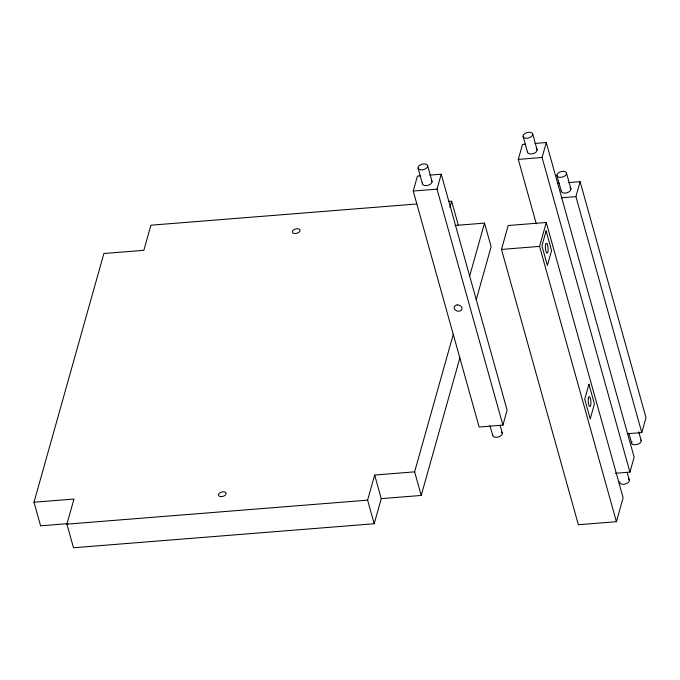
<?xml version="1.0" encoding="UTF-8"?>
<svg xmlns="http://www.w3.org/2000/svg" width="680" height="680" viewBox="0 0 680 680"><rect width="100%" height="100%" fill="white"/><g stroke="black" fill="none" stroke-linecap="round" stroke-linejoin="round"><path stroke-width="1.02" d="M67.932 523.642L40.587 525.827L34 502.231L103.895 253.504L143.862 250.316L150.918 225.199L416.678 203.983M453.305 334.228L414.63 471.844L374.663 475.039L381.25 498.635L374.195 523.744L73.499 547.748L66.912 524.152L73.967 499.043L34 502.231M429.853 175.108L441.226 174.199L507.118 410.176L502.911 425.127L479.128 427.023L413.236 191.046L417.444 176.103L420.546 175.856M502.911 425.127L437.027 189.15L441.226 174.199M374.195 523.744L367.608 500.148L374.663 475.039M449.922 207.221L451.622 201.195L448.443 201.45M469.633 276.123L484.525 223.117L455.081 225.471M381.25 498.635L421.217 495.448L459.892 357.825M476.221 299.727L491.113 246.713L484.525 223.117M536.265 223.746L518.296 159.392L522.495 144.449L525.597 144.194M501.483 249.432L508.206 225.513L546.269 222.479L623.135 497.777L616.412 521.696L578.348 524.731L501.483 249.432L539.546 246.389L546.269 222.479M615.451 473.28L629.935 472.124L542.087 157.496L546.287 142.545L534.905 143.454M627.317 433.747L641.801 432.591L575.917 196.622L580.116 181.67L568.735 182.58M629.935 472.124L634.134 457.181L546.287 142.545M641.801 432.591L646 417.639L580.116 181.67M518.296 159.392L542.087 157.496M413.236 191.046L437.027 189.15M557.362 183.489L559.428 183.319M561.433 197.778L575.917 196.622M66.912 524.152L367.608 500.148M566.542 173.221A4.955 2.805 -15.6 0 1 559.683 177.344A4.955 2.805 -15.6 0 1 558.96 172.516A4.955 2.805 -15.6 0 1 566.542 173.221L570.937 188.955M638.741 431.808L641.215 440.657M556.912 175.499L561.306 191.233M628.838 433.109L631.584 442.935M532.712 134.096A4.955 2.805 -15.6 0 1 525.852 138.227A4.955 2.805 -15.6 0 1 525.13 133.391A4.955 2.805 -15.6 0 1 532.712 134.096L537.106 149.829M627.147 472.328L629.34 480.19M523.09 136.382L527.476 152.107M539.546 246.389L616.412 521.696M451.622 201.195L458.21 224.791M427.652 165.758A4.955 2.805 -15.6 0 1 420.801 169.881A4.955 2.805 -15.6 0 1 420.07 165.053A4.955 2.805 -15.6 0 1 427.652 165.758L432.046 181.483M500.131 425.323L502.325 433.194M418.03 168.036L422.425 183.77M489.957 425.637L492.702 435.472M414.63 471.844L421.217 495.448M570.078 187.714A4.955 2.805 -15.6 0 1 567.163 192.712A4.955 2.805 -15.6 0 1 561.365 190.476M536.248 148.589A4.955 2.805 -15.6 0 1 533.332 153.587A4.955 2.805 -15.6 0 1 527.535 151.351M628.49 478.95A4.955 2.805 -15.6 0 1 625.575 483.947A4.955 2.805 -15.6 0 1 619.769 481.712M640.934 439.977A4.955 2.805 -15.6 0 1 636.183 444.712A4.955 2.805 -15.6 0 1 632.017 441.388M431.197 180.243A4.955 2.805 -15.6 0 1 428.281 185.24A4.955 2.805 -15.6 0 1 422.475 183.005M501.475 431.945A4.955 2.805 -15.6 0 1 498.559 436.951A4.955 2.805 -15.6 0 1 492.754 434.707M546.108 230.894L541.9 245.837L547.391 265.506L551.59 250.554L546.108 230.894M588.931 384.276L584.732 399.219L590.223 418.888L594.422 403.937L588.931 384.276M457.198 304.938L456.246 305.125A3.961 3.085 15.7 0 0 454.274 308.389A3.961 3.085 15.7 0 0 457.938 311.202L459.91 311.049A3.961 3.085 15.7 0 0 461.881 307.785A3.961 3.085 15.7 0 0 458.218 304.971L457.198 304.938M546.924 243.678L546.567 243.338A4.921 1.317 85.4 0 0 545.385 247.537L545.479 248.821A4.921 1.317 85.4 0 0 546.575 252.722L546.933 253.062A4.921 1.317 85.4 0 0 548.114 248.863L548.02 247.579A4.921 1.317 85.4 0 0 546.924 243.678M588.293 398.556A4.955 1.326 85.4 0 0 589.755 406.478A4.955 1.326 85.4 0 0 590.673 399.712A4.955 1.326 85.4 0 0 588.293 398.556M220.668 496.604A3.961 2.244 -15.6 0 0 226.151 493.306A3.961 2.244 -15.6 0 0 220.082 492.737A3.961 2.244 -15.6 0 0 220.668 496.604M294.593 233.529A3.961 2.244 -15.6 0 0 300.075 230.223A3.961 2.244 -15.6 0 0 294.015 229.661A3.961 2.244 -15.6 0 0 294.593 233.529"/></g></svg>
